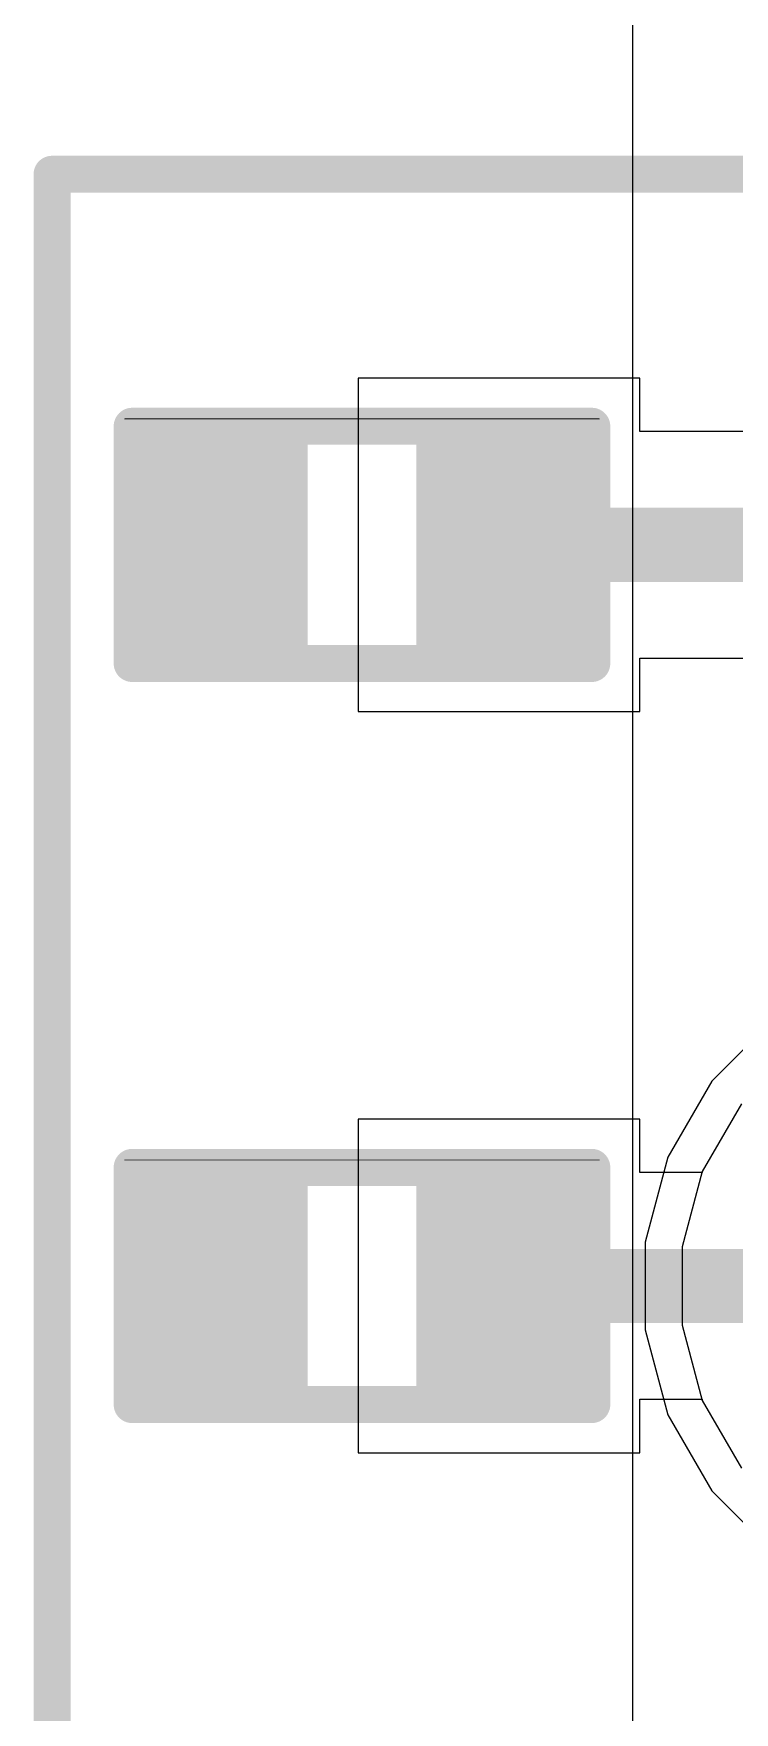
# Model space of a CAD drawing. Header units: inches. Extents: x 0 to 5379, y 0 to 5429.
# Drawn here: x 283.32 to 285.72, y 12.64 to 18.39 of the extents above; entities that cross this region are included whole.
import ezdxf

# ---------------------------------------------------------------- set-up
doc = ezdxf.new("R2010")
doc.units = ezdxf.units.IN
for name, color, linetype in [('Bottom Layer', 5, 'Continuous'), ('Bottom Overlay', 54, 'Continuous'), ('Bottom Paste', 16, 'Continuous'), ('Bottom Solder', 6, 'Continuous'), ('GND01', 16, 'Continuous'), ('GND02', 76, 'Continuous'), ('PWR', 156, 'Continuous'), ('SIG 01', 90, 'Continuous'), ('Top Layer', 1, 'Continuous'), ('Top Overlay', 2, 'Continuous')]:
    doc.layers.add(name, color=color, linetype=linetype)

# ---------------------------------------------------------------- blocks, each defined once
blk = doc.blocks.new('R___0402_B_720')
at = {"layer": 'Bottom Layer'}
for points in [[(-0.2412999999999999, 0.3174999999999999), (-0.2413000000000001, -0.3175), (-0.6985, -0.3174999999999999), (-0.6985, 0.3175)], [(0.6985, 0.3174999999999999), (0.6985, -0.3175), (0.2412999999999999, -0.3174999999999999), (0.2413000000000001, 0.3175)]]:
    blk.add_hatch(color=5, dxfattribs=at).paths.add_polyline_path(points)
at = {"layer": 'Bottom Paste'}
for points in [[(-0.2412999999999999, 0.3174999999999999), (-0.2413000000000001, -0.3175), (-0.6985, -0.3174999999999999), (-0.6985, 0.3175)], [(0.6985, 0.3174999999999999), (0.6985, -0.3175), (0.2412999999999999, -0.3174999999999999), (0.2413000000000001, 0.3175)]]:
    blk.add_hatch(color=16, dxfattribs=at).paths.add_polyline_path(points)
at = {"layer": 'Bottom Solder'}
for points in [[(-0.1862988399999999, 0.3725011599999999), (-0.18629884, -0.3725011600000001), (-0.75350116, -0.3725011599999999), (-0.75350116, 0.3725011600000001)], [(0.75350116, 0.3725011599999999), (0.75350116, -0.3725011600000001), (0.1862988399999999, -0.3725011599999999), (0.18629884, 0.3725011600000001)]]:
    blk.add_hatch(color=6, dxfattribs=at).paths.add_polyline_path(points)
at = {"layer": 'Bottom Overlay'}
for points in [[(-0.7874, -0.4064, 0.127, 0.127, 0), (-0.7874, 0.4064, 0.127, 0.127, 0)], [(-0.7874, 0.4064, 0.127, 0.127, 0), (0.7874, 0.4064, 0.127, 0.127, 0)], [(0.7874, -0.4064, 0.127, 0.127, 0), (0.7874, 0.4064, 0.127, 0.127, 0)], [(-0.8128, 0.4318, 0.0032258, 0.0032258, 0), (0.8128, 0.4318, 0.0032258, 0.0032258, 0)], [(-0.7874, -0.4064, 0.127, 0.127, 0), (0.7874, -0.4064, 0.127, 0.127, 0)]]:
    blk.add_lwpolyline(points, format="xyseb", dxfattribs=at)
for points in [[(-0.8191499999999999, 0.4064, 0.0635, 0.0635, 1), (-0.7556499999999999, 0.4064, 0.0635, 0.0635, 1)], [(-0.8191499999999999, 0.4064, 0.0635, 0.0635, 1), (-0.7556499999999999, 0.4064, 0.0635, 0.0635, 1)], [(0.7556499999999999, 0.4064, 0.0635, 0.0635, 1), (0.8191499999999999, 0.4064, 0.0635, 0.0635, 1)], [(0.7556499999999999, 0.4064, 0.0635, 0.0635, 1), (0.8191499999999999, 0.4064, 0.0635, 0.0635, 1)], [(-0.81360518, 0.4318, 0.0016129, 0.0016129, 1), (-0.8119948199999999, 0.4318, 0.0016129, 0.0016129, 1)], [(0.8119948199999999, 0.4318, 0.0016129, 0.0016129, 1), (0.81360518, 0.4318, 0.0016129, 0.0016129, 1)], [(-0.8191499999999999, -0.4064, 0.0635, 0.0635, 1), (-0.7556499999999999, -0.4064, 0.0635, 0.0635, 1)], [(-0.8191499999999999, -0.4064, 0.0635, 0.0635, 1), (-0.7556499999999999, -0.4064, 0.0635, 0.0635, 1)], [(0.7556499999999999, -0.4064, 0.0635, 0.0635, 1), (0.8191499999999999, -0.4064, 0.0635, 0.0635, 1)], [(0.7556499999999999, -0.4064, 0.0635, 0.0635, 1), (0.8191499999999999, -0.4064, 0.0635, 0.0635, 1)]]:
    blk.add_lwpolyline(points, format="xyseb", close=True, dxfattribs=at)
blk = doc.blocks.new('R___0402_B_721')
at = {"layer": 'Bottom Layer'}
for points in [[(-0.2412999999999999, 0.3174999999999999), (-0.2413000000000001, -0.3175), (-0.6985, -0.3174999999999999), (-0.6985, 0.3175)], [(0.6985, 0.3174999999999999), (0.6985, -0.3175), (0.2412999999999999, -0.3174999999999999), (0.2413000000000001, 0.3175)]]:
    blk.add_hatch(color=5, dxfattribs=at).paths.add_polyline_path(points)
at = {"layer": 'Bottom Paste'}
for points in [[(-0.2412999999999999, 0.3174999999999999), (-0.2413000000000001, -0.3175), (-0.6985, -0.3174999999999999), (-0.6985, 0.3175)], [(0.6985, 0.3174999999999999), (0.6985, -0.3175), (0.2412999999999999, -0.3174999999999999), (0.2413000000000001, 0.3175)]]:
    blk.add_hatch(color=16, dxfattribs=at).paths.add_polyline_path(points)
at = {"layer": 'Bottom Solder'}
for points in [[(-0.1862988399999999, 0.3725011599999999), (-0.18629884, -0.3725011600000001), (-0.75350116, -0.3725011599999999), (-0.75350116, 0.3725011600000001)], [(0.75350116, 0.3725011599999999), (0.75350116, -0.3725011600000001), (0.1862988399999999, -0.3725011599999999), (0.18629884, 0.3725011600000001)]]:
    blk.add_hatch(color=6, dxfattribs=at).paths.add_polyline_path(points)
at = {"layer": 'Bottom Overlay'}
for points in [[(-0.7874, -0.4064, 0.127, 0.127, 0), (-0.7874, 0.4064, 0.127, 0.127, 0)], [(-0.7874, 0.4064, 0.127, 0.127, 0), (0.7874, 0.4064, 0.127, 0.127, 0)], [(0.7874, -0.4064, 0.127, 0.127, 0), (0.7874, 0.4064, 0.127, 0.127, 0)], [(-0.8128, 0.4318, 0.0032258, 0.0032258, 0), (0.8128, 0.4318, 0.0032258, 0.0032258, 0)], [(-0.7874, -0.4064, 0.127, 0.127, 0), (0.7874, -0.4064, 0.127, 0.127, 0)]]:
    blk.add_lwpolyline(points, format="xyseb", dxfattribs=at)
for points in [[(-0.8191499999999999, 0.4064, 0.0635, 0.0635, 1), (-0.7556499999999999, 0.4064, 0.0635, 0.0635, 1)], [(-0.8191499999999999, 0.4064, 0.0635, 0.0635, 1), (-0.7556499999999999, 0.4064, 0.0635, 0.0635, 1)], [(0.7556499999999999, 0.4064, 0.0635, 0.0635, 1), (0.8191499999999999, 0.4064, 0.0635, 0.0635, 1)], [(0.7556499999999999, 0.4064, 0.0635, 0.0635, 1), (0.8191499999999999, 0.4064, 0.0635, 0.0635, 1)], [(-0.81360518, 0.4318, 0.0016129, 0.0016129, 1), (-0.8119948199999999, 0.4318, 0.0016129, 0.0016129, 1)], [(0.8119948199999999, 0.4318, 0.0016129, 0.0016129, 1), (0.81360518, 0.4318, 0.0016129, 0.0016129, 1)], [(-0.8191499999999999, -0.4064, 0.0635, 0.0635, 1), (-0.7556499999999999, -0.4064, 0.0635, 0.0635, 1)], [(-0.8191499999999999, -0.4064, 0.0635, 0.0635, 1), (-0.7556499999999999, -0.4064, 0.0635, 0.0635, 1)], [(0.7556499999999999, -0.4064, 0.0635, 0.0635, 1), (0.8191499999999999, -0.4064, 0.0635, 0.0635, 1)], [(0.7556499999999999, -0.4064, 0.0635, 0.0635, 1), (0.8191499999999999, -0.4064, 0.0635, 0.0635, 1)]]:
    blk.add_lwpolyline(points, format="xyseb", close=True, dxfattribs=at)
blk = doc.blocks.new('HC_RJ45_5622_1_6_Y_828')
at = {"layer": 'Top Overlay'}
for points in [[(-7.619999999999999, 5.715063499999999, 0.127, 0.127, 0), (7.619999999999999, 5.715063499999999, 0.127, 0.127, 0)], [(-7.619999999999999, -3.5290633, 0.127, 0.127, 0), (-7.619999999999999, 5.715063499999999, 0.127, 0.127, 0)]]:
    blk.add_lwpolyline(points, format="xyseb", dxfattribs=at)
blk.add_lwpolyline([(-7.65175, 5.715063499999999, 0.0635, 0.0635, 1), (-7.58825, 5.715063499999999, 0.0635, 0.0635, 1)], format="xyseb", close=True, dxfattribs=at)
blk.add_lwpolyline([(-7.65175, 5.715063499999999, 0.0635, 0.0635, 1), (-7.58825, 5.715063499999999, 0.0635, 0.0635, 1)], format="xyseb", close=True, dxfattribs=at)

msp = doc.modelspace()

# ---------------------------------------------------------------- linework, layer by layer
at = {"layer": 'Bottom Layer'}
for p, q in [((285.3944, 17.2085), (284.4292, 17.2085)), ((284.4292, 17.2085), (284.4292, 16.0655)), ((285.3944, 17.02549808), (285.3944, 17.2085)), ((286.87712246, 17.02549808), (285.3944, 17.02549808)), ((285.3944, 16.0655), (285.3944, 16.24856796)), ((285.3944, 16.24856796), (286.8771377, 16.24856796)), ((284.4292, 16.0655), (285.3944, 16.0655)), ((285.74195582, 14.72090274), (285.60819688, 14.48922426)), ((285.3944, 14.6685635), (284.4292, 14.6685635)), ((284.4292, 14.6685635), (284.4292, 13.5255635)), ((285.3944, 14.48552856), (285.3944, 14.6685635)), ((285.60720628, 14.48552856), (285.3944, 14.48552856)), ((285.60819688, 14.48922426), (285.60720628, 14.48552856)), ((285.3944, 13.5255635), (285.3944, 13.70859844)), ((285.3944, 13.70859844), (285.60720628, 13.70859844)), ((285.60720628, 13.70859844), (285.60819688, 13.70490274)), ((285.60819688, 13.70490274), (285.74195582, 13.47322426)), ((284.4292, 13.5255635), (285.3944, 13.5255635))]:
    msp.add_line(p, q, dxfattribs=at)
for points in [[(284.9118, 16.637, 0.254, 0.254, 0), (284.91183302, 16.63703302, 0.254, 0.254, 0)], [(284.91183302, 16.63703302, 0.254, 0.254, 0), (287.82485234, 16.63703302, 0.254, 0.254, 0)], [(284.9118, 14.0970635, 0.254, 0.254, 0), (286.55495902, 14.0970635, 0.254, 0.254, 0)]]:
    msp.add_lwpolyline(points, format="xyseb", dxfattribs=at)
for points in [[(284.8482999999999, 16.637, 0.127, 0.127, 1), (284.9753, 16.637, 0.127, 0.127, 1)], [(284.84833302, 16.63703302, 0.127, 0.127, 1), (284.9753330199999, 16.63703302, 0.127, 0.127, 1)], [(284.84833302, 16.63703302, 0.127, 0.127, 1), (284.9753330199999, 16.63703302, 0.127, 0.127, 1)], [(284.8482999999999, 14.0970635, 0.127, 0.127, 1), (284.9753, 14.0970635, 0.127, 0.127, 1)]]:
    msp.add_lwpolyline(points, format="xyseb", close=True, dxfattribs=at)
at = {"layer": 'GND01'}
for p, q in [((285.74195582, 14.72090274), (285.60819688, 14.48922426)), ((285.60819688, 14.48922426), (285.53895902, 14.23082244)), ((285.53895902, 14.23082244), (285.53895902, 13.96330456)), ((285.53895902, 13.96330456), (285.60819688, 13.70490274)), ((285.60819688, 13.70490274), (285.74195582, 13.47322426))]:
    msp.add_line(p, q, dxfattribs=at)
at = {"layer": 'GND02'}
for p, q in [((285.74195582, 14.72090274), (285.60819688, 14.48922426)), ((285.60819688, 14.48922426), (285.53895902, 14.23082244)), ((285.53895902, 14.23082244), (285.53895902, 13.96330456)), ((285.53895902, 13.96330456), (285.60819688, 13.70490274)), ((285.60819688, 13.70490274), (285.74195582, 13.47322426))]:
    msp.add_line(p, q, dxfattribs=at)
at = {"layer": 'PWR'}
msp.add_line((285.36899746, 62.738), (285.36899746, 10.033), dxfattribs=at)
at = {"layer": 'SIG 01'}
for p, q in [((285.85314178, 15.0116921), (285.64033042, 14.79888074)), ((285.64033042, 14.79888074), (285.4898532, 14.53824626)), ((285.4898532, 14.53824626), (285.41195902, 14.24754326)), ((285.41195902, 14.24754326), (285.41195902, 13.94658374)), ((285.41195902, 13.94658374), (285.4898532, 13.65588074)), ((285.4898532, 13.65588074), (285.64033042, 13.39524626)), ((285.64033042, 13.39524626), (285.85314178, 13.1824349))]:
    msp.add_line(p, q, dxfattribs=at)
at = {"layer": 'Top Layer'}
for p, q in [((285.74195582, 14.72090274), (285.60819688, 14.48922426)), ((285.60819688, 14.48922426), (285.53895902, 14.23082244)), ((285.53895902, 14.23082244), (285.53895902, 13.96330456)), ((285.53895902, 13.96330456), (285.60819688, 13.70490274)), ((285.60819688, 13.70490274), (285.74195582, 13.47322426))]:
    msp.add_line(p, q, dxfattribs=at)

# ---------------------------------------------------------------- block references
for name, p in [('HC_RJ45_5622_1_6_Y_828', (291.0000098199999, 12.192)), ('R___0402_B_721', (284.4419, 16.637)), ('R___0402_B_720', (284.4419, 14.0970635))]:
    msp.add_blockref(name, p)

doc.saveas('drawing.dxf')
